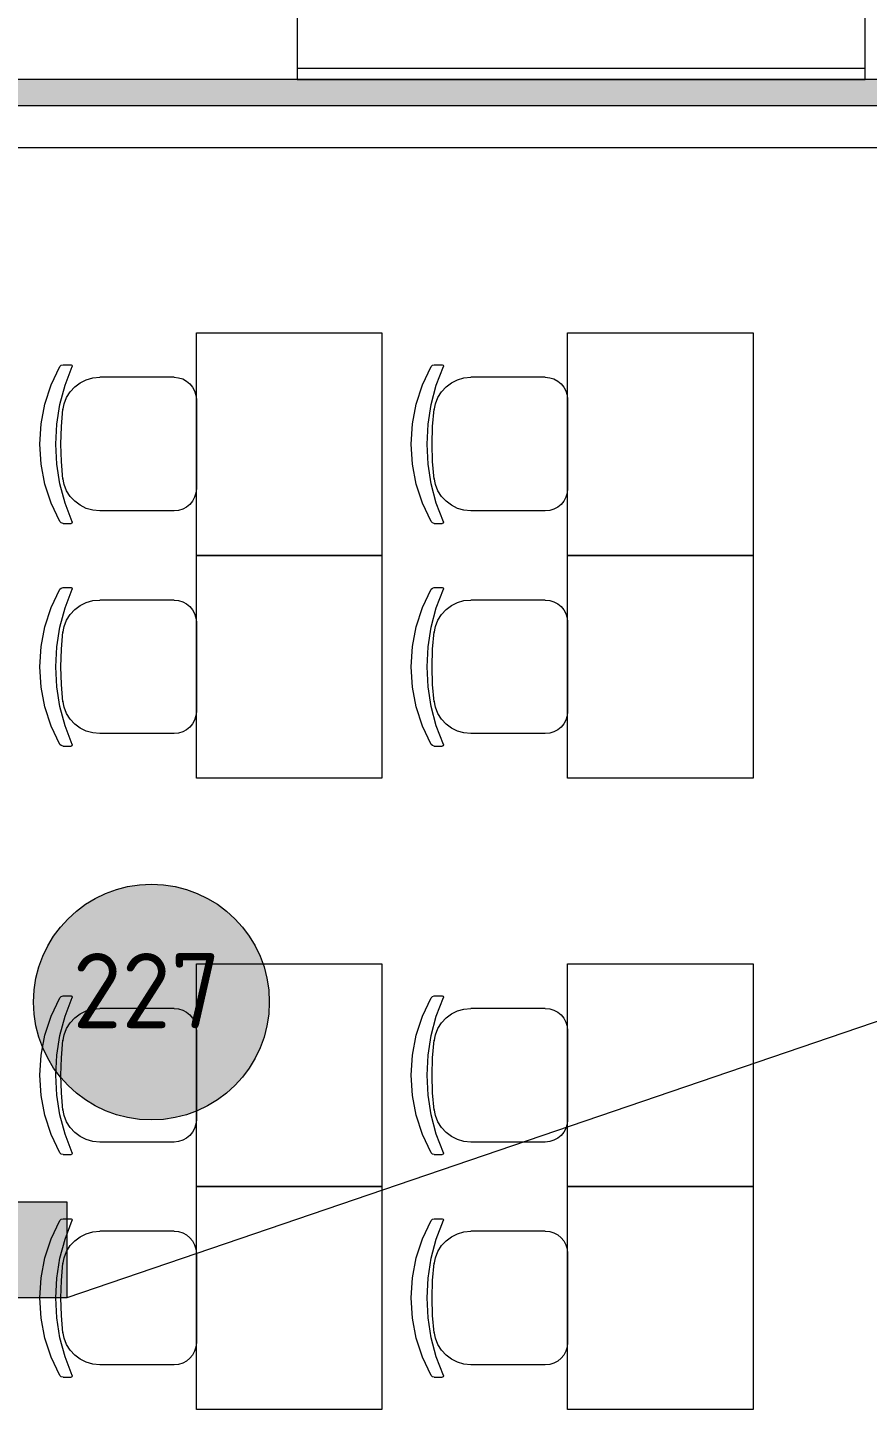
# Model space of a CAD drawing. Header units: millimetres. Extents: x 0 to 1189, y 0 to 841.
# Drawn here: x 808.33 to 830.95, y 680.89 to 718.11 of the extents above; entities that cross this region are included whole.
import ezdxf

# ---------------------------------------------------------------- set-up
doc = ezdxf.new("R2010")
doc.units = ezdxf.units.MM

msp = doc.modelspace()

# ---------------------------------------------------------------- hatches: boundary and pattern name
at = {"true_color": 0xf1d696}
h = msp.add_hatch(color=41, dxfattribs=at)
h.dxf.hatch_style = 2
h.paths.add_polyline_path([(801.391224, 716.009865), (801.391224, 716.709866), (845.091291, 716.709866), (845.091291, 716.009865)])
at = {"true_color": 0xffffff}
h = msp.add_hatch(color=7, dxfattribs=at)
edge = h.paths.add_edge_path()
edge.add_arc((811.66424, 691.860328), 3.176255, 0, 360)
h = msp.add_hatch(color=7, dxfattribs=at)
h.dxf.hatch_style = 2
h.paths.add_polyline_path([(805.34523, 686.477819), (809.385237, 686.477819), (809.385237, 683.889816), (805.34523, 683.889816)])
h = msp.add_hatch(color=7, dxfattribs=at)
h.dxf.hatch_style = 2
h.paths.add_polyline_path([(805.34523, 686.477819), (809.385237, 686.477819), (809.385237, 683.889816), (805.34523, 683.889816)])
h = msp.add_hatch(color=7, dxfattribs=at)
h.dxf.hatch_style = 2
h.paths.add_polyline_path([(805.34523, 686.477819), (809.385237, 686.477819), (809.385237, 683.889816), (805.34523, 683.889816)])
at = {"true_color": 0x0077b0}
h = msp.add_hatch(color=144, dxfattribs=at)
h.dxf.hatch_style = 2
h.paths.add_polyline_path([(808.981132, 686.151294), (808.749621, 685.919783), (808.679066, 685.888915), (808.602929, 685.914202), (808.577642, 685.990339), (808.605754, 686.060894), (809.000976, 686.456116), (809.041765, 686.485468), (809.082555, 686.495803), (809.158692, 686.47024), (809.183979, 686.393828), (809.183979, 684.576471), (809.158692, 684.501713), (809.082555, 684.477804), (809.006419, 684.501713), (808.981132, 684.576471)])
h = msp.add_hatch(color=144, dxfattribs=at)
h.dxf.hatch_style = 2
h.paths.add_polyline_path([(808.981132, 686.151294), (808.749621, 685.919783), (808.679066, 685.888915), (808.602929, 685.914202), (808.577642, 685.990339), (808.605754, 686.060894), (809.000976, 686.456116), (809.041765, 686.485468), (809.082555, 686.495803), (809.158692, 686.47024), (809.183979, 686.393828), (809.183979, 684.576471), (809.158692, 684.501713), (809.082555, 684.477804), (809.006419, 684.501713), (808.981132, 684.576471)])
h = msp.add_hatch(color=144, dxfattribs=at)
h.dxf.hatch_style = 2
h.paths.add_polyline_path([(808.981132, 686.151294), (808.749621, 685.919783), (808.679066, 685.888915), (808.602929, 685.914202), (808.577642, 685.990339), (808.605754, 686.060894), (809.000976, 686.456116), (809.041765, 686.485468), (809.082555, 686.495803), (809.158692, 686.47024), (809.183979, 686.393828), (809.183979, 684.576471), (809.158692, 684.501713), (809.082555, 684.477804), (809.006419, 684.501713), (808.981132, 684.576471)])

# ---------------------------------------------------------------- linework, layer by layer
at = {"color": 7, "lineweight": 0}
for points in [[(815.591246, 721.109872), (815.591246, 717.009866)], [(830.891269, 717.009866), (830.891269, 721.109872)], [(830.891269, 717.009866), (815.591246, 717.009866)], [(815.591246, 717.009866), (815.591246, 716.709866)], [(830.891269, 716.709866), (830.891269, 717.009866)], [(845.091291, 716.709866), (800.691223, 716.709866)], [(815.591246, 716.709866), (830.891269, 716.709866)], [(801.391224, 716.009865), (845.091291, 716.009865)], [(800.691223, 714.877863), (845.791292, 714.877863)], [(808.488235, 691.860828), (808.504633, 692.185546), (808.552763, 692.500887), (808.631027, 692.805253), (808.737829, 693.097048), (808.871573, 693.374675), (809.030662, 693.636537), (809.213499, 693.881038), (809.418487, 694.106581), (809.644029, 694.311569), (809.88853, 694.494406), (810.150393, 694.653495), (810.428019, 694.787238), (810.719814, 694.894041), (811.02418, 694.972305), (811.339521, 695.020435), (811.66424, 695.036833), (811.988959, 695.020435), (812.3043, 694.972305), (812.608666, 694.894041), (812.900461, 694.787238), (813.178088, 694.653495), (813.43995, 694.494406), (813.684451, 694.311569), (813.909993, 694.106581), (814.114982, 693.881038), (814.297818, 693.636537), (814.456907, 693.374675), (814.590651, 693.097048), (814.697453, 692.805253), (814.775717, 692.500887), (814.823847, 692.185546), (814.840245, 691.860828)], [(814.840245, 691.860828), (814.823847, 691.535933), (814.775717, 691.220438), (814.697453, 690.915938), (814.590651, 690.624029), (814.456907, 690.346305), (814.297818, 690.084362), (814.114982, 689.839795), (813.909993, 689.614199), (813.684451, 689.40917), (813.43995, 689.226302), (813.178088, 689.067191), (812.900461, 688.933433), (812.608666, 688.826621), (812.3043, 688.748352), (811.988959, 688.700221), (811.66424, 688.683823), (811.339521, 688.700221), (811.02418, 688.748352), (810.719814, 688.826621), (810.428019, 688.933433), (810.150393, 689.067191), (809.88853, 689.226302), (809.644029, 689.40917), (809.418487, 689.614199), (809.213499, 689.839795), (809.030662, 690.084362), (808.871573, 690.346305), (808.737829, 690.624029), (808.631027, 690.915938), (808.552763, 691.220438), (808.504633, 691.535933), (808.488235, 691.860828)]]:
    msp.add_lwpolyline(points, dxfattribs=at)
at = {"color": 253, "lineweight": 0, "true_color": 0x999999}
for points in [[(812.874242, 703.889846), (812.874242, 709.889855)], [(812.874242, 709.889855), (817.87425, 709.889855)], [(817.87425, 709.889855), (817.87425, 703.889846)], [(822.874257, 703.889846), (822.874257, 709.889855)], [(822.874257, 709.889855), (827.874265, 709.889855)], [(827.874265, 709.889855), (827.874265, 703.889846)], [(809.199236, 704.801847), (808.965517, 705.294879), (808.796486, 705.811349), (808.693829, 706.345069), (808.659235, 706.889851), (808.693829, 707.434211), (808.796486, 707.967977), (808.965517, 708.484681), (809.199236, 708.977854)], [(809.199236, 704.801847), (808.965517, 705.294879), (808.796486, 705.811349), (808.693829, 706.345069), (808.659235, 706.889851), (808.693829, 707.434211), (808.796486, 707.967977), (808.965517, 708.484681), (809.199236, 708.977854)], [(809.527237, 704.797847), (809.336877, 705.301489), (809.199861, 705.820974), (809.117033, 706.351897), (809.089236, 706.889851), (809.117033, 707.427664), (809.199861, 707.958352), (809.336877, 708.477791), (809.527237, 708.981854)], [(809.527237, 704.797847), (809.336877, 705.301489), (809.199861, 705.820974), (809.117033, 706.351897), (809.089236, 706.889851), (809.117033, 707.427664), (809.199861, 707.958352), (809.336877, 708.477791), (809.527237, 708.981854)], [(809.199236, 708.977854), (809.235361, 709.012229), (809.284236, 709.024854)], [(809.199236, 708.977854), (809.235361, 709.012229), (809.284236, 709.024854)], [(809.284236, 709.024854), (809.500237, 709.024854)], [(809.284236, 709.024854), (809.500237, 709.024854)], [(809.500237, 709.024854), (809.521612, 709.015854), (809.530237, 708.994854), (809.527237, 708.981854)], [(809.500237, 709.024854), (809.521612, 709.015854), (809.530237, 708.994854), (809.527237, 708.981854)], [(819.199252, 704.801847), (818.965532, 705.294879), (818.796501, 705.811349), (818.693845, 706.345069), (818.659251, 706.889851), (818.693845, 707.434211), (818.796501, 707.967977), (818.965532, 708.484681), (819.199252, 708.977854)], [(819.199252, 704.801847), (818.965532, 705.294879), (818.796501, 705.811349), (818.693845, 706.345069), (818.659251, 706.889851), (818.693845, 707.434211), (818.796501, 707.967977), (818.965532, 708.484681), (819.199252, 708.977854)], [(819.527252, 704.797847), (819.336892, 705.301489), (819.199877, 705.820974), (819.117048, 706.351897), (819.089251, 706.889851), (819.117048, 707.427664), (819.199877, 707.958352), (819.336892, 708.477791), (819.527252, 708.981854)], [(819.527252, 704.797847), (819.336892, 705.301489), (819.199877, 705.820974), (819.117048, 706.351897), (819.089251, 706.889851), (819.117048, 707.427664), (819.199877, 707.958352), (819.336892, 708.477791), (819.527252, 708.981854)], [(819.199252, 708.977854), (819.235377, 709.012229), (819.284252, 709.024854)], [(819.199252, 708.977854), (819.235377, 709.012229), (819.284252, 709.024854)], [(819.284252, 709.024854), (819.500252, 709.024854)], [(819.284252, 709.024854), (819.500252, 709.024854)], [(819.500252, 709.024854), (819.521627, 709.015854), (819.530252, 708.994854), (819.527252, 708.981854)], [(819.500252, 709.024854), (819.521627, 709.015854), (819.530252, 708.994854), (819.527252, 708.981854)], [(809.276236, 707.789852), (809.312551, 707.975237), (809.38094, 708.146056), (809.477946, 708.299179), (809.600112, 708.431478), (809.743981, 708.539824), (809.906097, 708.621088), (810.083001, 708.67214), (810.271238, 708.689853)], [(809.276236, 707.789852), (809.312551, 707.975237), (809.38094, 708.146056), (809.477946, 708.299179), (809.600112, 708.431478), (809.743981, 708.539824), (809.906097, 708.621088), (810.083001, 708.67214), (810.271238, 708.689853)], [(812.274241, 708.689853), (810.271238, 708.689853)], [(812.274241, 708.689853), (810.271238, 708.689853)], [(812.274241, 708.689853), (812.395056, 708.677648), (812.507632, 708.64265), (812.609544, 708.587285), (812.698367, 708.513978), (812.771673, 708.425156), (812.827039, 708.323243), (812.862037, 708.210667), (812.874242, 708.089852)], [(812.274241, 708.689853), (812.395056, 708.677648), (812.507632, 708.64265), (812.609544, 708.587285), (812.698367, 708.513978), (812.771673, 708.425156), (812.827039, 708.323243), (812.862037, 708.210667), (812.874242, 708.089852)], [(819.276252, 707.789852), (819.312566, 707.975237), (819.380955, 708.146056), (819.477961, 708.299179), (819.600127, 708.431478), (819.743997, 708.539824), (819.906112, 708.621088), (820.083017, 708.67214), (820.271253, 708.689853)], [(819.276252, 707.789852), (819.312566, 707.975237), (819.380955, 708.146056), (819.477961, 708.299179), (819.600127, 708.431478), (819.743997, 708.539824), (819.906112, 708.621088), (820.083017, 708.67214), (820.271253, 708.689853)], [(822.274256, 708.689853), (820.271253, 708.689853)], [(822.274256, 708.689853), (820.271253, 708.689853)], [(822.274256, 708.689853), (822.395071, 708.677648), (822.507647, 708.64265), (822.609559, 708.587285), (822.698382, 708.513978), (822.771689, 708.425156), (822.827054, 708.323243), (822.862052, 708.210667), (822.874257, 708.089852)], [(822.274256, 708.689853), (822.395071, 708.677648), (822.507647, 708.64265), (822.609559, 708.587285), (822.698382, 708.513978), (822.771689, 708.425156), (822.827054, 708.323243), (822.862052, 708.210667), (822.874257, 708.089852)], [(812.874242, 708.090852), (812.874242, 705.689849)], [(812.874242, 708.090852), (812.874242, 705.689849)], [(822.874257, 708.090852), (822.874257, 705.689849)], [(822.874257, 708.090852), (822.874257, 705.689849)], [(809.281236, 705.948849), (809.239361, 706.418225), (809.225236, 706.889851), (809.239361, 707.361101), (809.281236, 707.830852)], [(809.281236, 705.948849), (809.239361, 706.418225), (809.225236, 706.889851), (809.239361, 707.361101), (809.281236, 707.830852)], [(819.281252, 705.948849), (819.239377, 706.418225), (819.225252, 706.889851), (819.239377, 707.361101), (819.281252, 707.830852)], [(819.281252, 705.948849), (819.239377, 706.418225), (819.225252, 706.889851), (819.239377, 707.361101), (819.281252, 707.830852)], [(810.271238, 705.089848), (810.083001, 705.107561), (809.906097, 705.158614), (809.743981, 705.239877), (809.600112, 705.348223), (809.477946, 705.480522), (809.38094, 705.633646), (809.312551, 705.804464), (809.276236, 705.989849)], [(810.271238, 705.089848), (810.083001, 705.107561), (809.906097, 705.158614), (809.743981, 705.239877), (809.600112, 705.348223), (809.477946, 705.480522), (809.38094, 705.633646), (809.312551, 705.804464), (809.276236, 705.989849)], [(812.874242, 705.689849), (812.862037, 705.568747), (812.827039, 705.456036), (812.771673, 705.354106), (812.698367, 705.265348), (812.609544, 705.192153), (812.507632, 705.13691), (812.395056, 705.102012), (812.274241, 705.089848)], [(812.874242, 705.689849), (812.862037, 705.568747), (812.827039, 705.456036), (812.771673, 705.354106), (812.698367, 705.265348), (812.609544, 705.192153), (812.507632, 705.13691), (812.395056, 705.102012), (812.274241, 705.089848)], [(820.271253, 705.089848), (820.083017, 705.107561), (819.906112, 705.158614), (819.743997, 705.239877), (819.600127, 705.348223), (819.477961, 705.480522), (819.380955, 705.633646), (819.312566, 705.804464), (819.276252, 705.989849)], [(820.271253, 705.089848), (820.083017, 705.107561), (819.906112, 705.158614), (819.743997, 705.239877), (819.600127, 705.348223), (819.477961, 705.480522), (819.380955, 705.633646), (819.312566, 705.804464), (819.276252, 705.989849)], [(822.874257, 705.689849), (822.862052, 705.568747), (822.827054, 705.456036), (822.771689, 705.354106), (822.698382, 705.265348), (822.609559, 705.192153), (822.507647, 705.13691), (822.395071, 705.102012), (822.274256, 705.089848)], [(822.874257, 705.689849), (822.862052, 705.568747), (822.827054, 705.456036), (822.771689, 705.354106), (822.698382, 705.265348), (822.609559, 705.192153), (822.507647, 705.13691), (822.395071, 705.102012), (822.274256, 705.089848)], [(812.274241, 705.089848), (810.271238, 705.089848)], [(812.274241, 705.089848), (810.271238, 705.089848)], [(822.274256, 705.089848), (820.271253, 705.089848)], [(822.274256, 705.089848), (820.271253, 705.089848)], [(809.284236, 704.754847), (809.235361, 704.767472), (809.199236, 704.801847)], [(809.284236, 704.754847), (809.235361, 704.767472), (809.199236, 704.801847)], [(809.284236, 704.754847), (809.500237, 704.754847)], [(809.284236, 704.754847), (809.500237, 704.754847)], [(809.527237, 704.797847), (809.530237, 704.784847), (809.521612, 704.763472), (809.500237, 704.754847)], [(809.527237, 704.797847), (809.530237, 704.784847), (809.521612, 704.763472), (809.500237, 704.754847)], [(819.284252, 704.754847), (819.235377, 704.767472), (819.199252, 704.801847)], [(819.284252, 704.754847), (819.235377, 704.767472), (819.199252, 704.801847)], [(819.284252, 704.754847), (819.500252, 704.754847)], [(819.284252, 704.754847), (819.500252, 704.754847)], [(819.527252, 704.797847), (819.530252, 704.784847), (819.521627, 704.763472), (819.500252, 704.754847)], [(819.527252, 704.797847), (819.530252, 704.784847), (819.521627, 704.763472), (819.500252, 704.754847)], [(817.87425, 703.889846), (812.874242, 703.889846)], [(812.874242, 697.889837), (812.874242, 703.889846)], [(812.874242, 703.889846), (817.87425, 703.889846)], [(817.87425, 703.889846), (817.87425, 697.889837)], [(827.874265, 703.889846), (822.874257, 703.889846)], [(822.874257, 697.889837), (822.874257, 703.889846)], [(822.874257, 703.889846), (827.874265, 703.889846)], [(827.874265, 703.889846), (827.874265, 697.889837)], [(809.199236, 702.977845), (809.235361, 703.01222), (809.284236, 703.024845)], [(809.199236, 702.977845), (809.235361, 703.01222), (809.284236, 703.024845)], [(809.284236, 703.024845), (809.500237, 703.024845)], [(809.284236, 703.024845), (809.500237, 703.024845)], [(809.500237, 703.024845), (809.521612, 703.015845), (809.530237, 702.994845), (809.527237, 702.981845)], [(809.500237, 703.024845), (809.521612, 703.015845), (809.530237, 702.994845), (809.527237, 702.981845)], [(819.199252, 702.977845), (819.235377, 703.01222), (819.284252, 703.024845)], [(819.199252, 702.977845), (819.235377, 703.01222), (819.284252, 703.024845)], [(819.284252, 703.024845), (819.500252, 703.024845)], [(819.284252, 703.024845), (819.500252, 703.024845)], [(819.500252, 703.024845), (819.521627, 703.015845), (819.530252, 702.994845), (819.527252, 702.981845)], [(819.500252, 703.024845), (819.521627, 703.015845), (819.530252, 702.994845), (819.527252, 702.981845)], [(809.199236, 698.801838), (808.965517, 699.29487), (808.796486, 699.81134), (808.693829, 700.345059), (808.659235, 700.889841), (808.693829, 701.434202), (808.796486, 701.967968), (808.965517, 702.484672), (809.199236, 702.977845)], [(809.199236, 698.801838), (808.965517, 699.29487), (808.796486, 699.81134), (808.693829, 700.345059), (808.659235, 700.889841), (808.693829, 701.434202), (808.796486, 701.967968), (808.965517, 702.484672), (809.199236, 702.977845)], [(809.527237, 698.797838), (809.336877, 699.30148), (809.199861, 699.820965), (809.117033, 700.351888), (809.089236, 700.889841), (809.117033, 701.427655), (809.199861, 701.958343), (809.336877, 702.477781), (809.527237, 702.981845)], [(809.527237, 698.797838), (809.336877, 699.30148), (809.199861, 699.820965), (809.117033, 700.351888), (809.089236, 700.889841), (809.117033, 701.427655), (809.199861, 701.958343), (809.336877, 702.477781), (809.527237, 702.981845)], [(809.276236, 701.789843), (809.312551, 701.975228), (809.38094, 702.146047), (809.477946, 702.29917), (809.600112, 702.431469), (809.743981, 702.539815), (809.906097, 702.621079), (810.083001, 702.672131), (810.271238, 702.689844)], [(809.276236, 701.789843), (809.312551, 701.975228), (809.38094, 702.146047), (809.477946, 702.29917), (809.600112, 702.431469), (809.743981, 702.539815), (809.906097, 702.621079), (810.083001, 702.672131), (810.271238, 702.689844)], [(812.274241, 702.689844), (810.271238, 702.689844)], [(812.274241, 702.689844), (810.271238, 702.689844)], [(812.274241, 702.689844), (812.395056, 702.677639), (812.507632, 702.642641), (812.609544, 702.587276), (812.698367, 702.513969), (812.771673, 702.425147), (812.827039, 702.323234), (812.862037, 702.210658), (812.874242, 702.089843)], [(812.274241, 702.689844), (812.395056, 702.677639), (812.507632, 702.642641), (812.609544, 702.587276), (812.698367, 702.513969), (812.771673, 702.425147), (812.827039, 702.323234), (812.862037, 702.210658), (812.874242, 702.089843)], [(819.199252, 698.801838), (818.965532, 699.29487), (818.796501, 699.81134), (818.693845, 700.345059), (818.659251, 700.889841), (818.693845, 701.434202), (818.796501, 701.967968), (818.965532, 702.484672), (819.199252, 702.977845)], [(819.199252, 698.801838), (818.965532, 699.29487), (818.796501, 699.81134), (818.693845, 700.345059), (818.659251, 700.889841), (818.693845, 701.434202), (818.796501, 701.967968), (818.965532, 702.484672), (819.199252, 702.977845)], [(819.527252, 698.797838), (819.336892, 699.30148), (819.199877, 699.820965), (819.117048, 700.351888), (819.089251, 700.889841), (819.117048, 701.427655), (819.199877, 701.958343), (819.336892, 702.477781), (819.527252, 702.981845)], [(819.527252, 698.797838), (819.336892, 699.30148), (819.199877, 699.820965), (819.117048, 700.351888), (819.089251, 700.889841), (819.117048, 701.427655), (819.199877, 701.958343), (819.336892, 702.477781), (819.527252, 702.981845)], [(819.276252, 701.789843), (819.312566, 701.975228), (819.380955, 702.146047), (819.477961, 702.29917), (819.600127, 702.431469), (819.743997, 702.539815), (819.906112, 702.621079), (820.083017, 702.672131), (820.271253, 702.689844)], [(819.276252, 701.789843), (819.312566, 701.975228), (819.380955, 702.146047), (819.477961, 702.29917), (819.600127, 702.431469), (819.743997, 702.539815), (819.906112, 702.621079), (820.083017, 702.672131), (820.271253, 702.689844)], [(822.274256, 702.689844), (820.271253, 702.689844)], [(822.274256, 702.689844), (820.271253, 702.689844)], [(822.274256, 702.689844), (822.395071, 702.677639), (822.507647, 702.642641), (822.609559, 702.587276), (822.698382, 702.513969), (822.771689, 702.425147), (822.827054, 702.323234), (822.862052, 702.210658), (822.874257, 702.089843)], [(822.274256, 702.689844), (822.395071, 702.677639), (822.507647, 702.642641), (822.609559, 702.587276), (822.698382, 702.513969), (822.771689, 702.425147), (822.827054, 702.323234), (822.862052, 702.210658), (822.874257, 702.089843)], [(812.874242, 702.090843), (812.874242, 699.68984)], [(812.874242, 702.090843), (812.874242, 699.68984)], [(822.874257, 702.090843), (822.874257, 699.68984)], [(822.874257, 702.090843), (822.874257, 699.68984)], [(809.281236, 699.94884), (809.239361, 700.418216), (809.225236, 700.889841), (809.239361, 701.361092), (809.281236, 701.830843)], [(809.281236, 699.94884), (809.239361, 700.418216), (809.225236, 700.889841), (809.239361, 701.361092), (809.281236, 701.830843)], [(819.281252, 699.94884), (819.239377, 700.418216), (819.225252, 700.889841), (819.239377, 701.361092), (819.281252, 701.830843)], [(819.281252, 699.94884), (819.239377, 700.418216), (819.225252, 700.889841), (819.239377, 701.361092), (819.281252, 701.830843)], [(810.271238, 699.089839), (810.083001, 699.107552), (809.906097, 699.158604), (809.743981, 699.239868), (809.600112, 699.348214), (809.477946, 699.480513), (809.38094, 699.633636), (809.312551, 699.804455), (809.276236, 699.98984)], [(810.271238, 699.089839), (810.083001, 699.107552), (809.906097, 699.158604), (809.743981, 699.239868), (809.600112, 699.348214), (809.477946, 699.480513), (809.38094, 699.633636), (809.312551, 699.804455), (809.276236, 699.98984)], [(812.874242, 699.68984), (812.862037, 699.568738), (812.827039, 699.456027), (812.771673, 699.354097), (812.698367, 699.265339), (812.609544, 699.192144), (812.507632, 699.136901), (812.395056, 699.102003), (812.274241, 699.089839)], [(812.874242, 699.68984), (812.862037, 699.568738), (812.827039, 699.456027), (812.771673, 699.354097), (812.698367, 699.265339), (812.609544, 699.192144), (812.507632, 699.136901), (812.395056, 699.102003), (812.274241, 699.089839)], [(820.271253, 699.089839), (820.083017, 699.107552), (819.906112, 699.158604), (819.743997, 699.239868), (819.600127, 699.348214), (819.477961, 699.480513), (819.380955, 699.633636), (819.312566, 699.804455), (819.276252, 699.98984)], [(820.271253, 699.089839), (820.083017, 699.107552), (819.906112, 699.158604), (819.743997, 699.239868), (819.600127, 699.348214), (819.477961, 699.480513), (819.380955, 699.633636), (819.312566, 699.804455), (819.276252, 699.98984)], [(822.874257, 699.68984), (822.862052, 699.568738), (822.827054, 699.456027), (822.771689, 699.354097), (822.698382, 699.265339), (822.609559, 699.192144), (822.507647, 699.136901), (822.395071, 699.102003), (822.274256, 699.089839)], [(822.874257, 699.68984), (822.862052, 699.568738), (822.827054, 699.456027), (822.771689, 699.354097), (822.698382, 699.265339), (822.609559, 699.192144), (822.507647, 699.136901), (822.395071, 699.102003), (822.274256, 699.089839)], [(812.274241, 699.089839), (810.271238, 699.089839)], [(812.274241, 699.089839), (810.271238, 699.089839)], [(822.274256, 699.089839), (820.271253, 699.089839)], [(822.274256, 699.089839), (820.271253, 699.089839)], [(809.284236, 698.754838), (809.235361, 698.767463), (809.199236, 698.801838)], [(809.284236, 698.754838), (809.235361, 698.767463), (809.199236, 698.801838)], [(809.284236, 698.754838), (809.500237, 698.754838)], [(809.284236, 698.754838), (809.500237, 698.754838)], [(809.527237, 698.797838), (809.530237, 698.784838), (809.521612, 698.763463), (809.500237, 698.754838)], [(809.527237, 698.797838), (809.530237, 698.784838), (809.521612, 698.763463), (809.500237, 698.754838)], [(819.284252, 698.754838), (819.235377, 698.767463), (819.199252, 698.801838)], [(819.284252, 698.754838), (819.235377, 698.767463), (819.199252, 698.801838)], [(819.284252, 698.754838), (819.500252, 698.754838)], [(819.284252, 698.754838), (819.500252, 698.754838)], [(819.527252, 698.797838), (819.530252, 698.784838), (819.521627, 698.763463), (819.500252, 698.754838)], [(819.527252, 698.797838), (819.530252, 698.784838), (819.521627, 698.763463), (819.500252, 698.754838)], [(817.87425, 697.889837), (812.874242, 697.889837)], [(827.874265, 697.889837), (822.874257, 697.889837)], [(812.874242, 686.88982), (812.874242, 692.889829)], [(812.874242, 692.889829), (817.87425, 692.889829)], [(817.87425, 692.889829), (817.87425, 686.88982)], [(822.874257, 686.88982), (822.874257, 692.889829)], [(822.874257, 692.889829), (827.874265, 692.889829)], [(827.874265, 692.889829), (827.874265, 686.88982)], [(809.199236, 687.801822), (808.965517, 688.294854), (808.796486, 688.811323), (808.693829, 689.345043), (808.659235, 689.889825), (808.693829, 690.434185), (808.796486, 690.967951), (808.965517, 691.484655), (809.199236, 691.977828)], [(809.199236, 687.801822), (808.965517, 688.294854), (808.796486, 688.811323), (808.693829, 689.345043), (808.659235, 689.889825), (808.693829, 690.434185), (808.796486, 690.967951), (808.965517, 691.484655), (809.199236, 691.977828)], [(809.527237, 687.797821), (809.336877, 688.301463), (809.199861, 688.820948), (809.117033, 689.351871), (809.089236, 689.889825), (809.117033, 690.427638), (809.199861, 690.958326), (809.336877, 691.477765), (809.527237, 691.981828)], [(809.527237, 687.797821), (809.336877, 688.301463), (809.199861, 688.820948), (809.117033, 689.351871), (809.089236, 689.889825), (809.117033, 690.427638), (809.199861, 690.958326), (809.336877, 691.477765), (809.527237, 691.981828)], [(809.199236, 691.977828), (809.235361, 692.012203), (809.284236, 692.024828)], [(809.199236, 691.977828), (809.235361, 692.012203), (809.284236, 692.024828)], [(809.284236, 692.024828), (809.500237, 692.024828)], [(809.284236, 692.024828), (809.500237, 692.024828)], [(809.500237, 692.024828), (809.521612, 692.015828), (809.530237, 691.994828), (809.527237, 691.981828)], [(809.500237, 692.024828), (809.521612, 692.015828), (809.530237, 691.994828), (809.527237, 691.981828)], [(819.199252, 687.801822), (818.965532, 688.294854), (818.796501, 688.811323), (818.693845, 689.345043), (818.659251, 689.889825), (818.693845, 690.434185), (818.796501, 690.967951), (818.965532, 691.484655), (819.199252, 691.977828)], [(819.199252, 687.801822), (818.965532, 688.294854), (818.796501, 688.811323), (818.693845, 689.345043), (818.659251, 689.889825), (818.693845, 690.434185), (818.796501, 690.967951), (818.965532, 691.484655), (819.199252, 691.977828)], [(819.527252, 687.797821), (819.336892, 688.301463), (819.199877, 688.820948), (819.117048, 689.351871), (819.089251, 689.889825), (819.117048, 690.427638), (819.199877, 690.958326), (819.336892, 691.477765), (819.527252, 691.981828)], [(819.527252, 687.797821), (819.336892, 688.301463), (819.199877, 688.820948), (819.117048, 689.351871), (819.089251, 689.889825), (819.117048, 690.427638), (819.199877, 690.958326), (819.336892, 691.477765), (819.527252, 691.981828)], [(819.199252, 691.977828), (819.235377, 692.012203), (819.284252, 692.024828)], [(819.199252, 691.977828), (819.235377, 692.012203), (819.284252, 692.024828)], [(819.284252, 692.024828), (819.500252, 692.024828)], [(819.284252, 692.024828), (819.500252, 692.024828)], [(819.500252, 692.024828), (819.521627, 692.015828), (819.530252, 691.994828), (819.527252, 691.981828)], [(819.500252, 692.024828), (819.521627, 692.015828), (819.530252, 691.994828), (819.527252, 691.981828)], [(809.276236, 690.789826), (809.312551, 690.975211), (809.38094, 691.14603), (809.477946, 691.299153), (809.600112, 691.431452), (809.743981, 691.539798), (809.906097, 691.621062), (810.083001, 691.672115), (810.271238, 691.689827)], [(809.276236, 690.789826), (809.312551, 690.975211), (809.38094, 691.14603), (809.477946, 691.299153), (809.600112, 691.431452), (809.743981, 691.539798), (809.906097, 691.621062), (810.083001, 691.672115), (810.271238, 691.689827)], [(812.274241, 691.689827), (810.271238, 691.689827)], [(812.274241, 691.689827), (810.271238, 691.689827)], [(812.274241, 691.689827), (812.395056, 691.677622), (812.507632, 691.642624), (812.609544, 691.587259), (812.698367, 691.513952), (812.771673, 691.42513), (812.827039, 691.323218), (812.862037, 691.210641), (812.874242, 691.089827)], [(812.274241, 691.689827), (812.395056, 691.677622), (812.507632, 691.642624), (812.609544, 691.587259), (812.698367, 691.513952), (812.771673, 691.42513), (812.827039, 691.323218), (812.862037, 691.210641), (812.874242, 691.089827)], [(819.276252, 690.789826), (819.312566, 690.975211), (819.380955, 691.14603), (819.477961, 691.299153), (819.600127, 691.431452), (819.743997, 691.539798), (819.906112, 691.621062), (820.083017, 691.672115), (820.271253, 691.689827)], [(819.276252, 690.789826), (819.312566, 690.975211), (819.380955, 691.14603), (819.477961, 691.299153), (819.600127, 691.431452), (819.743997, 691.539798), (819.906112, 691.621062), (820.083017, 691.672115), (820.271253, 691.689827)], [(822.274256, 691.689827), (820.271253, 691.689827)], [(822.274256, 691.689827), (820.271253, 691.689827)], [(822.274256, 691.689827), (822.395071, 691.677622), (822.507647, 691.642624), (822.609559, 691.587259), (822.698382, 691.513952), (822.771689, 691.42513), (822.827054, 691.323218), (822.862052, 691.210641), (822.874257, 691.089827)], [(822.274256, 691.689827), (822.395071, 691.677622), (822.507647, 691.642624), (822.609559, 691.587259), (822.698382, 691.513952), (822.771689, 691.42513), (822.827054, 691.323218), (822.862052, 691.210641), (822.874257, 691.089827)], [(809.281236, 688.948823), (809.239361, 689.418199), (809.225236, 689.889825), (809.239361, 690.361075), (809.281236, 690.830826)], [(809.281236, 688.948823), (809.239361, 689.418199), (809.225236, 689.889825), (809.239361, 690.361075), (809.281236, 690.830826)], [(812.874242, 691.090827), (812.874242, 688.689823)], [(812.874242, 691.090827), (812.874242, 688.689823)], [(819.281252, 688.948823), (819.239377, 689.418199), (819.225252, 689.889825), (819.239377, 690.361075), (819.281252, 690.830826)], [(819.281252, 688.948823), (819.239377, 689.418199), (819.225252, 689.889825), (819.239377, 690.361075), (819.281252, 690.830826)], [(822.874257, 691.090827), (822.874257, 688.689823)], [(822.874257, 691.090827), (822.874257, 688.689823)], [(810.271238, 688.089822), (810.083001, 688.107535), (809.906097, 688.158588), (809.743981, 688.239851), (809.600112, 688.348197), (809.477946, 688.480496), (809.38094, 688.63362), (809.312551, 688.804438), (809.276236, 688.989823)], [(810.271238, 688.089822), (810.083001, 688.107535), (809.906097, 688.158588), (809.743981, 688.239851), (809.600112, 688.348197), (809.477946, 688.480496), (809.38094, 688.63362), (809.312551, 688.804438), (809.276236, 688.989823)], [(820.271253, 688.089822), (820.083017, 688.107535), (819.906112, 688.158588), (819.743997, 688.239851), (819.600127, 688.348197), (819.477961, 688.480496), (819.380955, 688.63362), (819.312566, 688.804438), (819.276252, 688.989823)], [(820.271253, 688.089822), (820.083017, 688.107535), (819.906112, 688.158588), (819.743997, 688.239851), (819.600127, 688.348197), (819.477961, 688.480496), (819.380955, 688.63362), (819.312566, 688.804438), (819.276252, 688.989823)], [(812.874242, 688.689823), (812.862037, 688.568721), (812.827039, 688.45601), (812.771673, 688.35408), (812.698367, 688.265322), (812.609544, 688.192127), (812.507632, 688.136885), (812.395056, 688.101986), (812.274241, 688.089822)], [(812.874242, 688.689823), (812.862037, 688.568721), (812.827039, 688.45601), (812.771673, 688.35408), (812.698367, 688.265322), (812.609544, 688.192127), (812.507632, 688.136885), (812.395056, 688.101986), (812.274241, 688.089822)], [(822.874257, 688.689823), (822.862052, 688.568721), (822.827054, 688.45601), (822.771689, 688.35408), (822.698382, 688.265322), (822.609559, 688.192127), (822.507647, 688.136885), (822.395071, 688.101986), (822.274256, 688.089822)], [(822.874257, 688.689823), (822.862052, 688.568721), (822.827054, 688.45601), (822.771689, 688.35408), (822.698382, 688.265322), (822.609559, 688.192127), (822.507647, 688.136885), (822.395071, 688.101986), (822.274256, 688.089822)], [(809.284236, 687.754821), (809.235361, 687.767446), (809.199236, 687.801822)], [(809.284236, 687.754821), (809.235361, 687.767446), (809.199236, 687.801822)], [(809.527237, 687.797821), (809.530237, 687.784821), (809.521612, 687.763446), (809.500237, 687.754821)], [(809.527237, 687.797821), (809.530237, 687.784821), (809.521612, 687.763446), (809.500237, 687.754821)], [(812.274241, 688.089822), (810.271238, 688.089822)], [(812.274241, 688.089822), (810.271238, 688.089822)], [(819.284252, 687.754821), (819.235377, 687.767446), (819.199252, 687.801822)], [(819.284252, 687.754821), (819.235377, 687.767446), (819.199252, 687.801822)], [(819.527252, 687.797821), (819.530252, 687.784821), (819.521627, 687.763446), (819.500252, 687.754821)], [(819.527252, 687.797821), (819.530252, 687.784821), (819.521627, 687.763446), (819.500252, 687.754821)], [(822.274256, 688.089822), (820.271253, 688.089822)], [(822.274256, 688.089822), (820.271253, 688.089822)], [(809.284236, 687.754821), (809.500237, 687.754821)], [(809.284236, 687.754821), (809.500237, 687.754821)], [(819.284252, 687.754821), (819.500252, 687.754821)], [(819.284252, 687.754821), (819.500252, 687.754821)], [(817.87425, 686.88982), (812.874242, 686.88982)], [(812.874242, 680.889811), (812.874242, 686.88982)], [(812.874242, 686.88982), (817.87425, 686.88982)], [(817.87425, 686.88982), (817.87425, 680.889811)], [(827.874265, 686.88982), (822.874257, 686.88982)], [(822.874257, 680.889811), (822.874257, 686.88982)], [(822.874257, 686.88982), (827.874265, 686.88982)], [(827.874265, 686.88982), (827.874265, 680.889811)], [(809.199236, 681.801812), (808.965517, 682.294844), (808.796486, 682.811314), (808.693829, 683.345033), (808.659235, 683.889816), (808.693829, 684.434176), (808.796486, 684.967942), (808.965517, 685.484646), (809.199236, 685.977819)], [(809.199236, 681.801812), (808.965517, 682.294844), (808.796486, 682.811314), (808.693829, 683.345033), (808.659235, 683.889816), (808.693829, 684.434176), (808.796486, 684.967942), (808.965517, 685.484646), (809.199236, 685.977819)], [(809.527237, 681.797812), (809.336877, 682.301454), (809.199861, 682.820939), (809.117033, 683.351862), (809.089236, 683.889816), (809.117033, 684.427629), (809.199861, 684.958317), (809.336877, 685.477755), (809.527237, 685.981819)], [(809.527237, 681.797812), (809.336877, 682.301454), (809.199861, 682.820939), (809.117033, 683.351862), (809.089236, 683.889816), (809.117033, 684.427629), (809.199861, 684.958317), (809.336877, 685.477755), (809.527237, 685.981819)], [(809.199236, 685.977819), (809.235361, 686.012194), (809.284236, 686.024819)], [(809.199236, 685.977819), (809.235361, 686.012194), (809.284236, 686.024819)], [(809.284236, 686.024819), (809.500237, 686.024819)], [(809.284236, 686.024819), (809.500237, 686.024819)], [(809.500237, 686.024819), (809.521612, 686.015819), (809.530237, 685.994819), (809.527237, 685.981819)], [(809.500237, 686.024819), (809.521612, 686.015819), (809.530237, 685.994819), (809.527237, 685.981819)], [(819.199252, 681.801812), (818.965532, 682.294844), (818.796501, 682.811314), (818.693845, 683.345033), (818.659251, 683.889816), (818.693845, 684.434176), (818.796501, 684.967942), (818.965532, 685.484646), (819.199252, 685.977819)], [(819.199252, 681.801812), (818.965532, 682.294844), (818.796501, 682.811314), (818.693845, 683.345033), (818.659251, 683.889816), (818.693845, 684.434176), (818.796501, 684.967942), (818.965532, 685.484646), (819.199252, 685.977819)], [(819.527252, 681.797812), (819.336892, 682.301454), (819.199877, 682.820939), (819.117048, 683.351862), (819.089251, 683.889816), (819.117048, 684.427629), (819.199877, 684.958317), (819.336892, 685.477755), (819.527252, 685.981819)], [(819.527252, 681.797812), (819.336892, 682.301454), (819.199877, 682.820939), (819.117048, 683.351862), (819.089251, 683.889816), (819.117048, 684.427629), (819.199877, 684.958317), (819.336892, 685.477755), (819.527252, 685.981819)], [(819.199252, 685.977819), (819.235377, 686.012194), (819.284252, 686.024819)], [(819.199252, 685.977819), (819.235377, 686.012194), (819.284252, 686.024819)], [(819.284252, 686.024819), (819.500252, 686.024819)], [(819.284252, 686.024819), (819.500252, 686.024819)], [(819.500252, 686.024819), (819.521627, 686.015819), (819.530252, 685.994819), (819.527252, 685.981819)], [(819.500252, 686.024819), (819.521627, 686.015819), (819.530252, 685.994819), (819.527252, 685.981819)], [(809.276236, 684.789817), (809.312551, 684.975202), (809.38094, 685.146021), (809.477946, 685.299144), (809.600112, 685.431443), (809.743981, 685.539789), (809.906097, 685.621053), (810.083001, 685.672105), (810.271238, 685.689818)], [(809.276236, 684.789817), (809.312551, 684.975202), (809.38094, 685.146021), (809.477946, 685.299144), (809.600112, 685.431443), (809.743981, 685.539789), (809.906097, 685.621053), (810.083001, 685.672105), (810.271238, 685.689818)], [(812.274241, 685.689818), (810.271238, 685.689818)], [(812.274241, 685.689818), (810.271238, 685.689818)], [(812.274241, 685.689818), (812.395056, 685.677613), (812.507632, 685.642615), (812.609544, 685.58725), (812.698367, 685.513943), (812.771673, 685.425121), (812.827039, 685.323208), (812.862037, 685.210632), (812.874242, 685.089817)], [(812.274241, 685.689818), (812.395056, 685.677613), (812.507632, 685.642615), (812.609544, 685.58725), (812.698367, 685.513943), (812.771673, 685.425121), (812.827039, 685.323208), (812.862037, 685.210632), (812.874242, 685.089817)], [(819.276252, 684.789817), (819.312566, 684.975202), (819.380955, 685.146021), (819.477961, 685.299144), (819.600127, 685.431443), (819.743997, 685.539789), (819.906112, 685.621053), (820.083017, 685.672105), (820.271253, 685.689818)], [(819.276252, 684.789817), (819.312566, 684.975202), (819.380955, 685.146021), (819.477961, 685.299144), (819.600127, 685.431443), (819.743997, 685.539789), (819.906112, 685.621053), (820.083017, 685.672105), (820.271253, 685.689818)], [(822.274256, 685.689818), (820.271253, 685.689818)], [(822.274256, 685.689818), (820.271253, 685.689818)], [(822.274256, 685.689818), (822.395071, 685.677613), (822.507647, 685.642615), (822.609559, 685.58725), (822.698382, 685.513943), (822.771689, 685.425121), (822.827054, 685.323208), (822.862052, 685.210632), (822.874257, 685.089817)], [(822.274256, 685.689818), (822.395071, 685.677613), (822.507647, 685.642615), (822.609559, 685.58725), (822.698382, 685.513943), (822.771689, 685.425121), (822.827054, 685.323208), (822.862052, 685.210632), (822.874257, 685.089817)], [(809.281236, 682.948814), (809.239361, 683.41819), (809.225236, 683.889816), (809.239361, 684.361066), (809.281236, 684.830817)], [(809.281236, 682.948814), (809.239361, 683.41819), (809.225236, 683.889816), (809.239361, 684.361066), (809.281236, 684.830817)], [(812.874242, 685.090817), (812.874242, 682.689814)], [(812.874242, 685.090817), (812.874242, 682.689814)], [(819.281252, 682.948814), (819.239377, 683.41819), (819.225252, 683.889816), (819.239377, 684.361066), (819.281252, 684.830817)], [(819.281252, 682.948814), (819.239377, 683.41819), (819.225252, 683.889816), (819.239377, 684.361066), (819.281252, 684.830817)], [(822.874257, 685.090817), (822.874257, 682.689814)], [(822.874257, 685.090817), (822.874257, 682.689814)], [(810.271238, 682.089813), (810.083001, 682.107526), (809.906097, 682.158579), (809.743981, 682.239842), (809.600112, 682.348188), (809.477946, 682.480487), (809.38094, 682.63361), (809.312551, 682.804429), (809.276236, 682.989814)], [(810.271238, 682.089813), (810.083001, 682.107526), (809.906097, 682.158579), (809.743981, 682.239842), (809.600112, 682.348188), (809.477946, 682.480487), (809.38094, 682.63361), (809.312551, 682.804429), (809.276236, 682.989814)], [(820.271253, 682.089813), (820.083017, 682.107526), (819.906112, 682.158579), (819.743997, 682.239842), (819.600127, 682.348188), (819.477961, 682.480487), (819.380955, 682.63361), (819.312566, 682.804429), (819.276252, 682.989814)], [(820.271253, 682.089813), (820.083017, 682.107526), (819.906112, 682.158579), (819.743997, 682.239842), (819.600127, 682.348188), (819.477961, 682.480487), (819.380955, 682.63361), (819.312566, 682.804429), (819.276252, 682.989814)], [(812.874242, 682.689814), (812.862037, 682.568712), (812.827039, 682.456001), (812.771673, 682.354071), (812.698367, 682.265313), (812.609544, 682.192118), (812.507632, 682.136875), (812.395056, 682.101977), (812.274241, 682.089813)], [(812.874242, 682.689814), (812.862037, 682.568712), (812.827039, 682.456001), (812.771673, 682.354071), (812.698367, 682.265313), (812.609544, 682.192118), (812.507632, 682.136875), (812.395056, 682.101977), (812.274241, 682.089813)], [(822.874257, 682.689814), (822.862052, 682.568712), (822.827054, 682.456001), (822.771689, 682.354071), (822.698382, 682.265313), (822.609559, 682.192118), (822.507647, 682.136875), (822.395071, 682.101977), (822.274256, 682.089813)], [(822.874257, 682.689814), (822.862052, 682.568712), (822.827054, 682.456001), (822.771689, 682.354071), (822.698382, 682.265313), (822.609559, 682.192118), (822.507647, 682.136875), (822.395071, 682.101977), (822.274256, 682.089813)], [(812.274241, 682.089813), (810.271238, 682.089813)], [(812.274241, 682.089813), (810.271238, 682.089813)], [(822.274256, 682.089813), (820.271253, 682.089813)], [(822.274256, 682.089813), (820.271253, 682.089813)], [(809.284236, 681.754812), (809.235361, 681.767437), (809.199236, 681.801812)], [(809.284236, 681.754812), (809.235361, 681.767437), (809.199236, 681.801812)], [(809.284236, 681.754812), (809.500237, 681.754812)], [(809.284236, 681.754812), (809.500237, 681.754812)], [(809.527237, 681.797812), (809.530237, 681.784812), (809.521612, 681.763437), (809.500237, 681.754812)], [(809.527237, 681.797812), (809.530237, 681.784812), (809.521612, 681.763437), (809.500237, 681.754812)], [(819.284252, 681.754812), (819.235377, 681.767437), (819.199252, 681.801812)], [(819.284252, 681.754812), (819.235377, 681.767437), (819.199252, 681.801812)], [(819.284252, 681.754812), (819.500252, 681.754812)], [(819.284252, 681.754812), (819.500252, 681.754812)], [(819.527252, 681.797812), (819.530252, 681.784812), (819.521627, 681.763437), (819.500252, 681.754812)], [(819.527252, 681.797812), (819.530252, 681.784812), (819.521627, 681.763437), (819.500252, 681.754812)], [(817.87425, 680.889811), (812.874242, 680.889811)], [(827.874265, 680.889811), (822.874257, 680.889811)]]:
    msp.add_lwpolyline(points, dxfattribs=at)
at = {"color": 144, "lineweight": 0, "true_color": 0x0077b0}
for points in [[(849.688298, 697.641837), (809.385237, 683.889816)], [(805.34523, 686.477819), (809.385237, 686.477819)], [(805.34523, 686.477819), (809.385237, 686.477819)], [(805.34523, 686.477819), (809.385237, 686.477819)], [(809.385237, 686.477819), (809.385237, 683.889816)], [(809.385237, 686.477819), (809.385237, 683.889816)], [(809.385237, 686.477819), (809.385237, 683.889816)], [(809.385237, 683.889816), (805.34523, 683.889816)], [(809.385237, 683.889816), (805.34523, 683.889816)], [(809.385237, 683.889816), (805.34523, 683.889816)]]:
    msp.add_lwpolyline(points, dxfattribs=at)

# ---------------------------------------------------------------- texts
at = {"color": 7, "insert": (809.542111, 693.181358), "char_height": 2.026853, "attachment_point": 1}
msp.add_mtext('{\\fGOSTCommon|b0|i0|c0;227}', dxfattribs=at)

doc.saveas('drawing.dxf')
